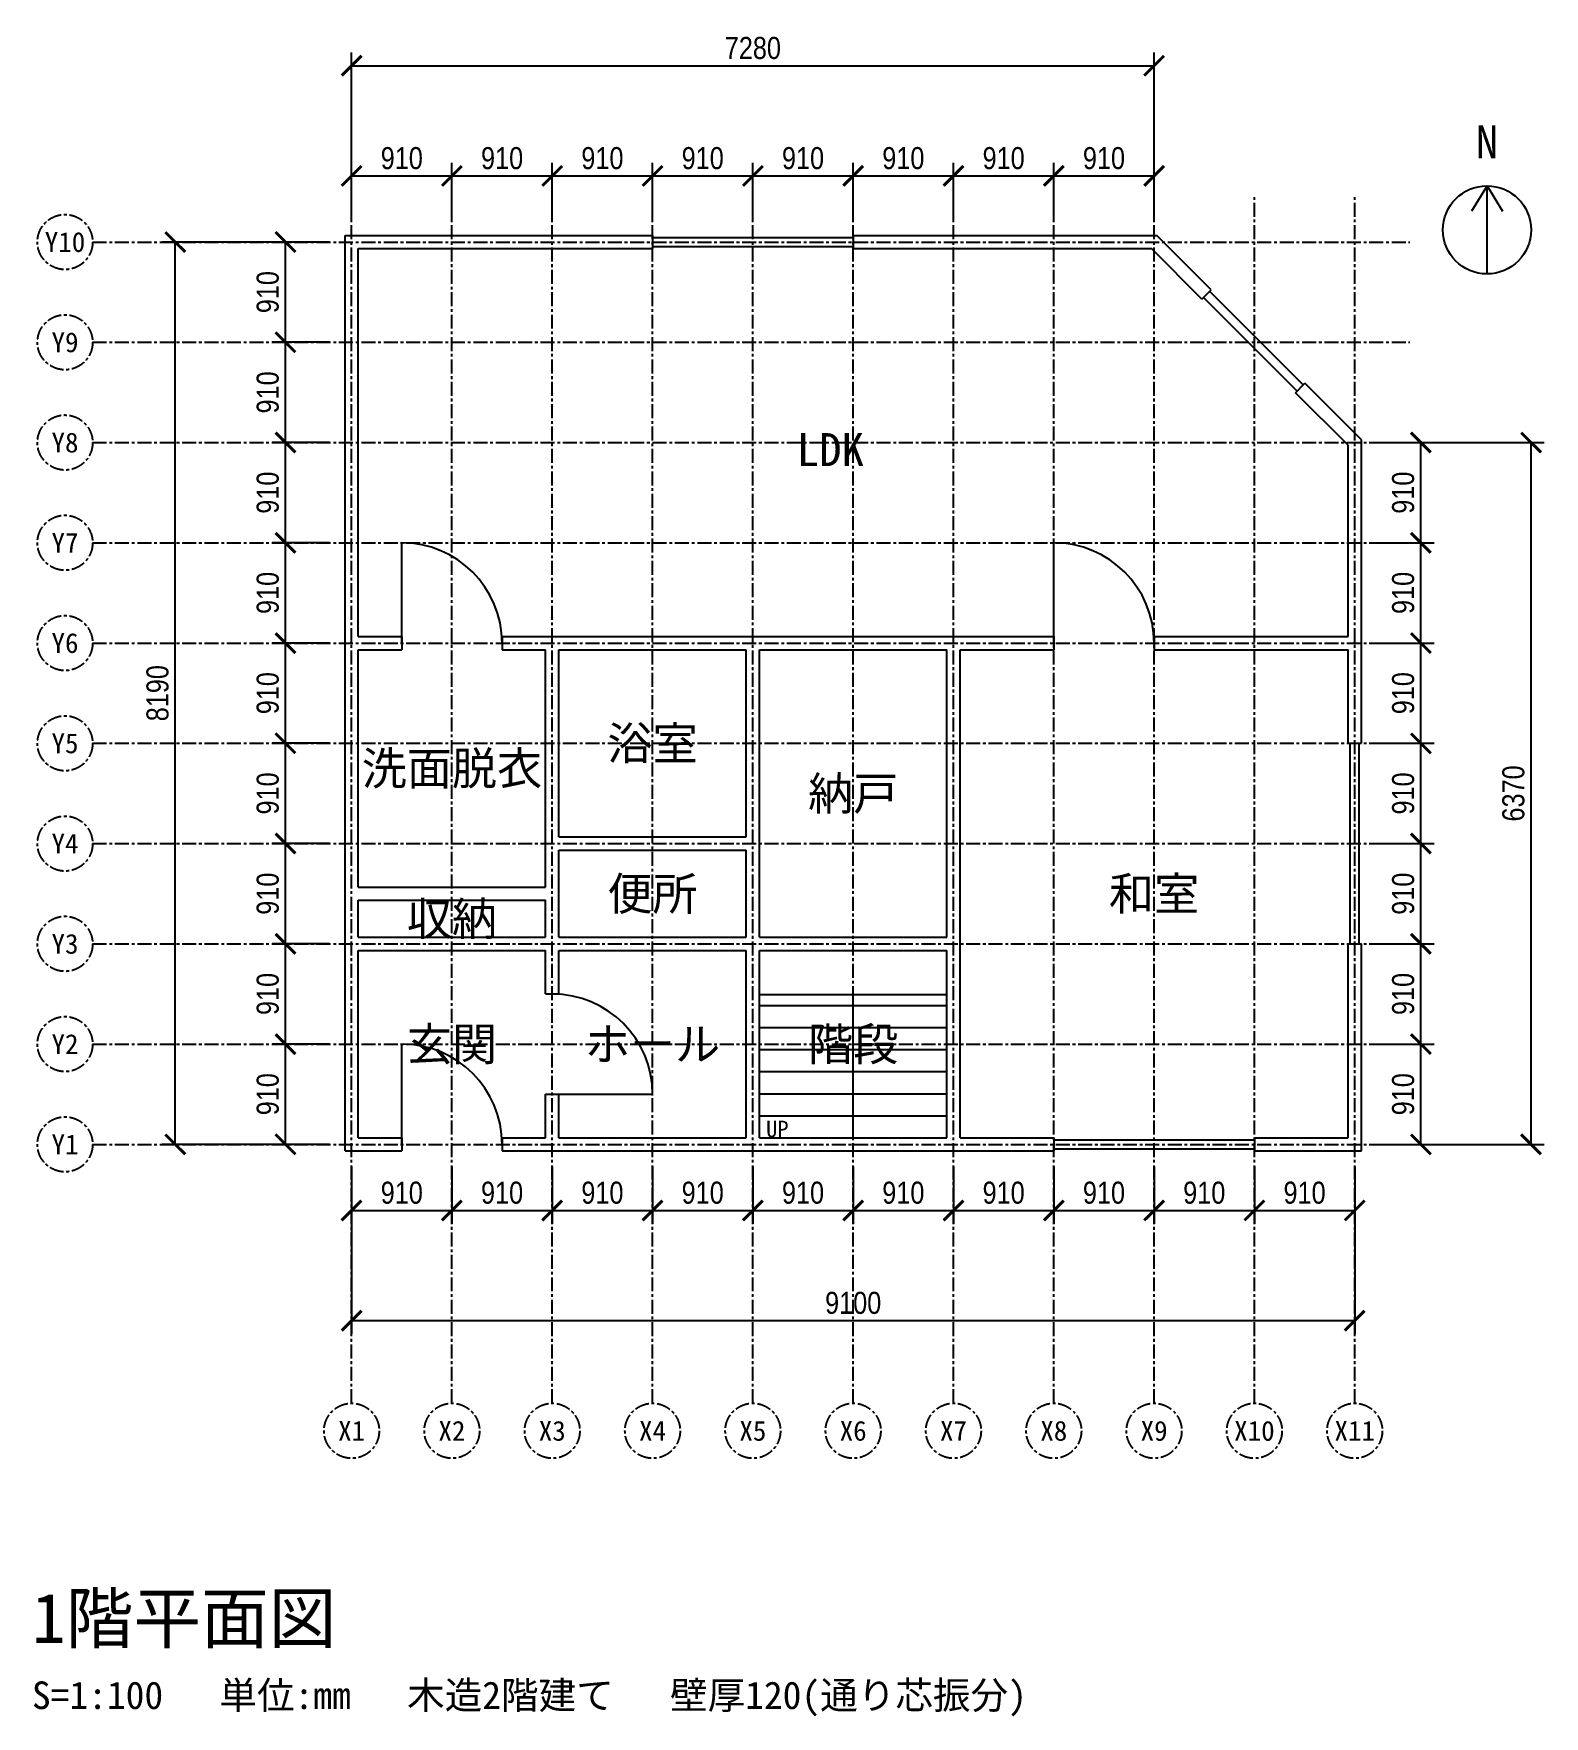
# Model space of a CAD drawing. Header units: millimetres. Extents: x -2884 to 10820, y -5192 to 10081.
import ezdxf
from ezdxf.enums import TextEntityAlignment as Align

# ---------------------------------------------------------------- set-up
doc = ezdxf.new("R2010")
doc.units = ezdxf.units.MM
doc.header["$LTSCALE"] = 40
doc.linetypes.add('CENTER', pattern=[5.08, 3.175, -0.635, 0.635, -0.635])
for name, color, linetype in [('DIM', 1, 'Continuous'), ('GRID', 8, 'CENTER'), ('OPENING', 3, 'Continuous'), ('ROOM', 4, 'Continuous'), ('STAIR', 5, 'Continuous'), ('TEXT', 7, 'Continuous'), ('WALL', 7, 'Continuous')]:
    doc.layers.add(name, color=color, linetype=linetype)
doc.styles.add('JP', font='msgothic.ttc')
doc.styles.add('OpenSansCondensed-Light', font='OpenSansCondensed-Light.ttf')
doc.dimstyles.new('EZDXF', dxfattribs={"dimtxt": 0.25, "dimasz": 0.175, "dimexe": 0.375, "dimexo": 0.125, "dimgap": 0.1, "dimtad": 1, "dimlfac": 100, "dimzin": 12, "dimdsep": 46, "dimtxsty": 'OpenSansCondensed-Light', "dimblk": 'ARCHTICK', "dimcen": 2.5, "dimazin": 3, "dimtfac": 0.5, "dimtmove": 2, "dimatfit": 3})

# ---------------------------------------------------------------- blocks, each defined once
blk = doc.blocks.new('_ARCHTICK')
at = {"color": 0, "linetype": 'BYBLOCK', "const_width": 0.15}
blk.add_lwpolyline([(-0.5, -0.5), (0.5, 0.5)], dxfattribs=at)

msp = doc.modelspace()

# ---------------------------------------------------------------- linework, layer by layer
at = {"layer": 'GRID'}
for p, q in [((0, -2350), (0, 8600)), ((910, -2350), (910, 8600)), ((1820, -2350), (1820, 8600)), ((2730, -2350), (2730, 8600)), ((3640, -2350), (3640, 8600)), ((4550, -2350), (4550, 8600)), ((5460, -2350), (5460, 8600)), ((6370, -2350), (6370, 8600)), ((7280, -2350), (7280, 8600)), ((8190, -2350), (8190, 8600)), ((9100, -2350), (9100, 8600)), ((-2350, 8190), (9600, 8190)), ((-2350, 7280), (9600, 7280)), ((-2350, 6370), (9600, 6370)), ((-2350, 5460), (9600, 5460)), ((-2350, 4550), (9600, 4550)), ((-2350, 3640), (9600, 3640)), ((-2350, 2730), (9600, 2730)), ((-2350, 1820), (9600, 1820)), ((-2350, 910), (9600, 910)), ((-2350, 0), (9600, 0))]:
    msp.add_line(p, q, dxfattribs=at)
for centre in [(-2600, 8190), (-2600, 7280), (-2600, 6370), (-2600, 5460), (-2600, 4550), (-2600, 3640), (-2600, 2730), (-2600, 1820), (-2600, 910), (-2600, 0), (0, -2600), (910, -2600), (1820, -2600), (2730, -2600), (3640, -2600), (4550, -2600), (5460, -2600), (6370, -2600), (7280, -2600), (8190, -2600), (9100, -2600)]:
    msp.add_circle(centre, 250, dxfattribs=at)
at = {"layer": 'OPENING'}
for p, q in [((2730, 8250), (2730, 8130)), ((4550, 8250), (4550, 8130)), ((2730, 8230), (4550, 8230)), ((2730, 8150), (4550, 8150)), ((7714.1, 7671.1), (7798.9, 7755.9)), ((8576.7, 6836.7), (7728.2, 7685.2)), ((8633.3, 6893.3), (7784.8, 7741.8)), ((8562.6, 6822.5), (8647.5, 6907.4)), ((455, 4550), (455, 5460)), ((6370, 4550), (6370, 5460)), ((455, 4610), (455, 4490)), ((1365, 4610), (1365, 4490)), ((6370, 4610), (6370, 4490)), ((7280, 4610), (7280, 4490)), ((9040, 3640), (9160, 3640)), ((9060, 1820), (9060, 3640)), ((9140, 1820), (9140, 3640)), ((9040, 1820), (9160, 1820)), ((1760, 1365), (1880, 1365)), ((455, 0), (455, 910)), ((1760, 455), (1880, 455)), ((1820, 455), (2730, 455)), ((455, 60), (455, -60)), ((1365, 60), (1365, -60)), ((6370, 60), (6370, -60)), ((6370, 40), (8190, 40)), ((8190, 60), (8190, -60)), ((6370, -40), (8190, -40))]:
    msp.add_line(p, q, dxfattribs=at)
for centre in [(455, 4550), (6370, 4550), (1820, 455), (455, 0)]:
    msp.add_arc(centre, 910, 0, 90, dxfattribs=at)
at = {"layer": 'STAIR'}
for p, q in [((3700, 1360), (5400, 1360)), ((3700, 1260), (4550, 1260)), ((4550, 60), (4550, 1360)), ((4550, 1260), (5400, 1260)), ((3700, 1060), (4550, 1060)), ((4550, 1060), (5400, 1060)), ((3700, 860), (4550, 860)), ((4550, 860), (5400, 860)), ((3700, 660), (4550, 660)), ((4550, 660), (5400, 660)), ((3700, 460), (4550, 460)), ((4550, 460), (5400, 460)), ((3700, 260), (4550, 260)), ((4550, 260), (5400, 260))]:
    msp.add_line(p, q, dxfattribs=at)
at = {"layer": 'TEXT'}
for p, q in [((10300, 8700), (10160, 8470)), ((10300, 7900), (10300, 8700)), ((10300, 8700), (10440, 8470))]:
    msp.add_line(p, q, dxfattribs=at)
msp.add_circle((10300, 8300), 400, dxfattribs=at)
at = {"layer": 'WALL'}
for p, q in [((-60, 8250), (2730, 8250)), ((-60, -60), (-60, 8250)), ((4550, 8250), (7304.9, 8250)), ((7798.9, 7755.9), (7304.9, 8250)), ((60, 8130), (2730, 8130)), ((60, 4610), (60, 8130)), ((4550, 8130), (7255.1, 8130)), ((7714.1, 7671.1), (7255.1, 8130)), ((9160, 6394.9), (8647.5, 6907.4)), ((9040, 6345.1), (8562.6, 6822.5)), ((9040, 4610), (9040, 6345.1)), ((9160, 3640), (9160, 6394.9)), ((60, 4610), (455, 4610)), ((1365, 4610), (6370, 4610)), ((7280, 4610), (9040, 4610)), ((60, 2335), (60, 4490)), ((60, 4490), (455, 4490)), ((1365, 4490), (1760, 4490)), ((1760, 2335), (1760, 4490)), ((1880, 2790), (1880, 4490)), ((1880, 4490), (3580, 4490)), ((3580, 2790), (3580, 4490)), ((3700, 1880), (3700, 4490)), ((3700, 4490), (5400, 4490)), ((5400, 1880), (5400, 4490)), ((5520, 60), (5520, 4490)), ((5520, 4490), (6370, 4490)), ((7280, 4490), (9040, 4490)), ((9040, 3640), (9040, 4490)), ((1880, 2790), (3580, 2790)), ((1880, 1880), (1880, 2670)), ((1880, 2670), (3580, 2670)), ((3580, 1880), (3580, 2670)), ((60, 2335), (1760, 2335)), ((60, 1880), (60, 2215)), ((60, 2215), (1760, 2215)), ((1760, 1880), (1760, 2215)), ((60, 1880), (1760, 1880)), ((1880, 1880), (3580, 1880)), ((3700, 1880), (5400, 1880)), ((60, 60), (60, 1760)), ((60, 1760), (1760, 1760)), ((1760, 1365), (1760, 1760)), ((1880, 1365), (1880, 1760)), ((1880, 1760), (3580, 1760)), ((3580, 60), (3580, 1760)), ((3700, 60), (3700, 1760)), ((3700, 1760), (5400, 1760)), ((5400, 60), (5400, 1760)), ((9040, 60), (9040, 1820)), ((9160, -60), (9160, 1820)), ((1760, 60), (1760, 455)), ((1880, 60), (1880, 455)), ((60, 60), (455, 60)), ((1365, 60), (1760, 60)), ((1880, 60), (3580, 60)), ((3700, 60), (5400, 60)), ((5520, 60), (6370, 60)), ((8190, 60), (9040, 60)), ((-60, -60), (455, -60)), ((1365, -60), (6370, -60)), ((8190, -60), (9160, -60))]:
    msp.add_line(p, q, dxfattribs=at)

# ---------------------------------------------------------------- texts
at = {"layer": 'GRID', "style": 'JP'}
for s, p in [('Y10', (-2600, 8190)), ('Y9', (-2600, 7280)), ('Y8', (-2600, 6370)), ('Y7', (-2600, 5460)), ('Y6', (-2600, 4550)), ('Y5', (-2600, 3640)), ('Y4', (-2600, 2730)), ('Y3', (-2600, 1820)), ('Y2', (-2600, 910)), ('Y1', (-2600, 0)), ('X1', (0, -2600)), ('X2', (910, -2600)), ('X3', (1820, -2600)), ('X4', (2730, -2600)), ('X5', (3640, -2600)), ('X6', (4550, -2600)), ('X7', (5460, -2600)), ('X8', (6370, -2600)), ('X9', (7280, -2600)), ('X10', (8190, -2600)), ('X11', (9100, -2600))]:
    msp.add_text(s, height=180, dxfattribs=at).set_placement(p, align=Align.MIDDLE_CENTER)
at = {"layer": 'ROOM', "style": 'JP'}
for s, p in [('LDK', (4342.5, 6306.1)), ('浴室', (2730, 3640)), ('洗面脱衣', (910, 3412.5)), ('納戸', (4550, 3185)), ('便所', (2730, 2275)), ('和室', (7280, 2275)), ('収納', (910, 2047.5)), ('玄関', (910, 910)), ('ホール', (2730, 910)), ('階段', (4550, 910))]:
    msp.add_text(s, height=300, dxfattribs=at).set_placement(p, align=Align.MIDDLE_CENTER)
at = {"layer": 'STAIR', "style": 'JP'}
msp.add_text('UP', height=150, dxfattribs=at).set_placement((3760, 140), align=Align.MIDDLE_LEFT)
at = {"layer": 'TEXT', "style": 'JP'}
msp.add_text('N', height=300, dxfattribs=at).set_placement((10300, 9100), align=Align.MIDDLE_CENTER)
for s, height, p in [('1階平面図', 450, (-2900, -4300)), ('S=1:100   単位:mm   木造2階建て   壁厚120(通り芯振分)', 250, (-2900, -5000))]:
    msp.add_text(s, height=height, dxfattribs=at).set_placement(p, align=Align.MIDDLE_LEFT)

# ---------------------------------------------------------------- dimensions: what is measured, and where the dimension line sits
at = {"layer": 'DIM'}
for base, p1, p2 in [((0, 9790), (0, 8190), (7280, 8190)), ((0, 8790), (0, 8190), (910, 8190)), ((910, 8790), (910, 8190), (1820, 8190)), ((1820, 8790), (1820, 8190), (2730, 8190)), ((2730, 8790), (2730, 8190), (3640, 8190)), ((3640, 8790), (3640, 8190), (4550, 8190)), ((4550, 8790), (4550, 8190), (5460, 8190)), ((5460, 8790), (5460, 8190), (6370, 8190)), ((6370, 8790), (6370, 8190), (7280, 8190)), ((0, -600), (0, 0), (910, 0)), ((0, -1600), (0, 0), (9100, 0)), ((910, -600), (910, 0), (1820, 0)), ((1820, -600), (1820, 0), (2730, 0)), ((2730, -600), (2730, 0), (3640, 0)), ((3640, -600), (3640, 0), (4550, 0)), ((4550, -600), (4550, 0), (5460, 0)), ((5460, -600), (5460, 0), (6370, 0)), ((6370, -600), (6370, 0), (7280, 0)), ((7280, -600), (7280, 0), (8190, 0)), ((8190, -600), (8190, 0), (9100, 0))]:
    msp.add_linear_dim(base=base, p1=p1, p2=p2, dimstyle='EZDXF', override={"dimscale": 1, "dimtxt": 200, "dimasz": 180, "dimexe": 120, "dimexo": 200, "dimgap": 60, "dimtad": 1, "dimtih": 0, "dimtoh": 0, "dimdec": 0, "dimlfac": 1}, dxfattribs=at).render()
for base, p1, p2 in [((-1600, 0), (0, 0), (0, 8190)), ((-600, 7280), (0, 7280), (0, 8190)), ((-600, 6370), (0, 6370), (0, 7280)), ((-600, 5460), (0, 5460), (0, 6370)), ((9700, 5460), (9100, 5460), (9100, 6370)), ((10700, 0), (9100, 0), (9100, 6370)), ((-600, 4550), (0, 4550), (0, 5460)), ((9700, 4550), (9100, 4550), (9100, 5460)), ((-600, 3640), (0, 3640), (0, 4550)), ((9700, 3640), (9100, 3640), (9100, 4550)), ((-600, 2730), (0, 2730), (0, 3640)), ((9700, 2730), (9100, 2730), (9100, 3640)), ((-600, 1820), (0, 1820), (0, 2730)), ((9700, 1820), (9100, 1820), (9100, 2730)), ((-600, 910), (0, 910), (0, 1820)), ((9700, 910), (9100, 910), (9100, 1820)), ((-600, 0), (0, 0), (0, 910)), ((9700, 0), (9100, 0), (9100, 910))]:
    msp.add_linear_dim(base=base, p1=p1, p2=p2, angle=90, dimstyle='EZDXF', override={"dimscale": 1, "dimtxt": 200, "dimasz": 180, "dimexe": 120, "dimexo": 200, "dimgap": 60, "dimtad": 1, "dimtih": 0, "dimtoh": 0, "dimdec": 0, "dimlfac": 1}, dxfattribs=at).render()

doc.saveas('drawing.dxf')
